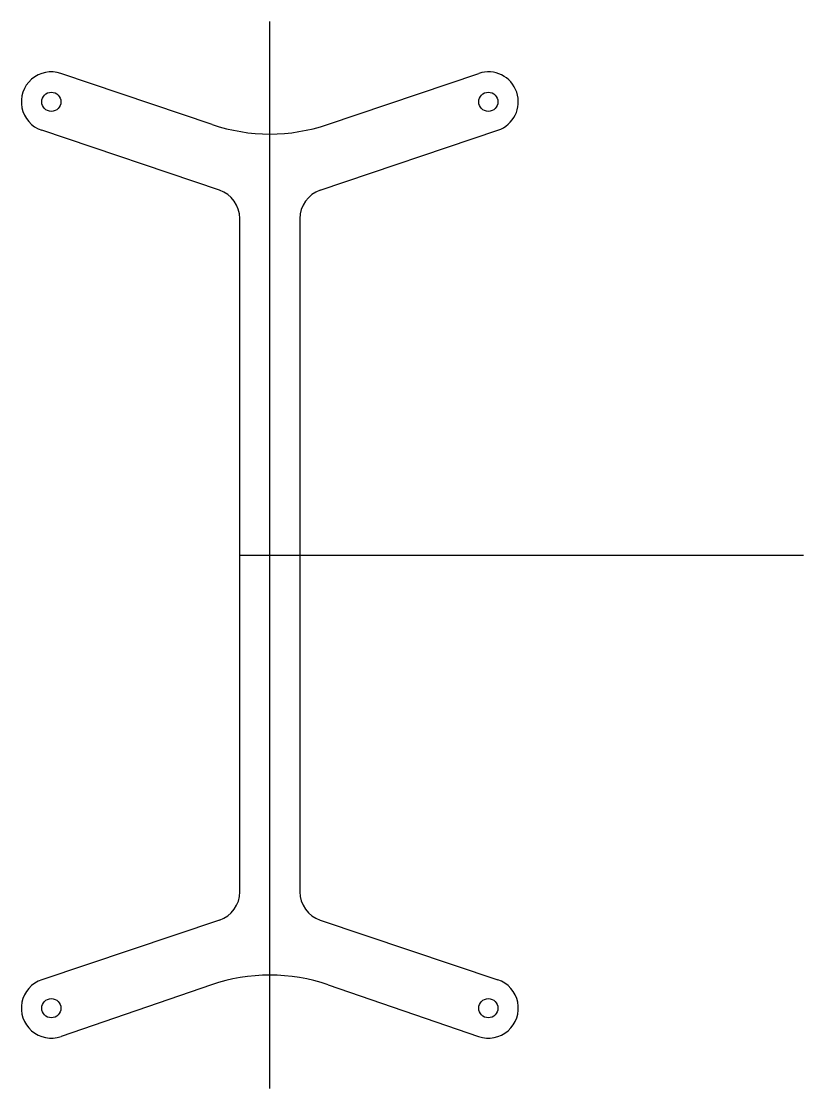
# Model space of a CAD drawing. Header units: millimetres. Extents: x -41 to 89, y -89 to 89.
import ezdxf

# ---------------------------------------------------------------- set-up
doc = ezdxf.new("R2010")
doc.units = ezdxf.units.MM
doc.layers.get('0').update_dxf_attribs({"linetype": 'CONTINUOUS'})

msp = doc.modelspace()

# ---------------------------------------------------------------- linework, layer by layer
for p, q in [((0, -89), (0, 89)), ((-9.61, 71.79), (-34.82, 80.32)), ((9.61, 71.79), (34.82, 80.32)), ((-8.41, 60.83), (-38.03, 70.84)), ((8.4, 60.83), (38.03, 70.84)), ((-4.99, -56.16), (-5.01, 56.1)), ((5, 56.09), (5, -56.15)), ((-5, 0), (5, 0)), ((0, 0), (89, 0)), ((-8.4, -60.9), (-38.02, -70.84)), ((8.41, -60.89), (38.02, -70.84)), ((-9.75, -71.7), (-34.8, -80.31)), ((9.75, -71.7), (34.8, -80.31))]:
    msp.add_line(p, q)
for centre in [(-36.43, 75.58), (36.43, 75.58), (-36.43, -75.58), (36.43, -75.58)]:
    msp.add_circle(centre, 1.6)
for centre, radius, start, end in [((-36.43, 75.58), 5, 71.3231, 251.3231), ((36.43, 75.58), 5, -71.3231, 108.6769), ((0, 100.21), 30, 251.3231, 288.6769), ((-10.01, 56.1), 5, 0.0138, 71.3231), ((10, 56.09), 5, 108.6769, 180), ((-9.99, -56.16), 5, -71.4477, 0.0138), ((10, -56.15), 5, 180, 251.4323), ((-36.43, -75.58), 5, 108.5523, 288.961), ((0, -100.07), 30, 71.0391, 108.9609), ((36.43, -75.58), 5, -108.961, 71.4324)]:
    msp.add_arc(centre, radius, start, end)

doc.saveas('drawing.dxf')
